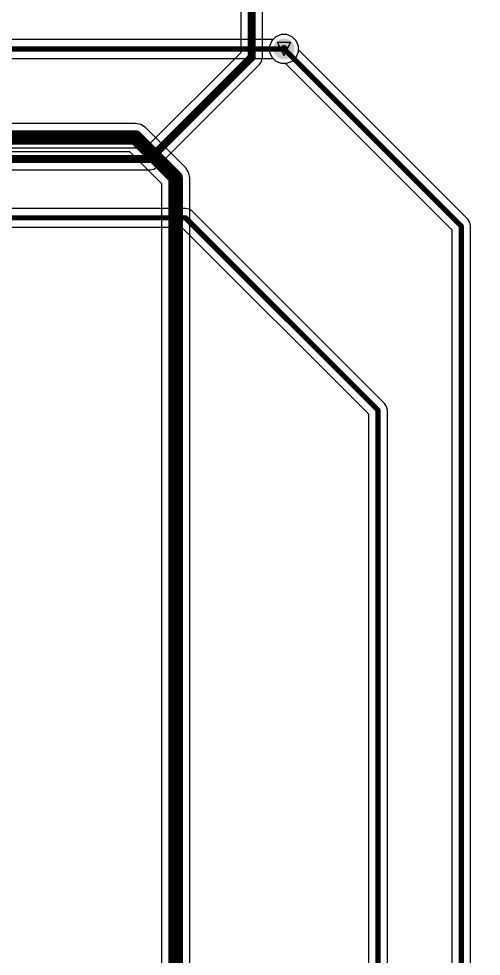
# Model space of a CAD drawing. Header units: inches. Extents: x -89 to 427, y -87 to 99.
# Drawn here: x -54.94 to -37.18, y -33.85 to 2.19 of the extents above; entities that cross this region are included whole.
import ezdxf

# ---------------------------------------------------------------- set-up
doc = ezdxf.new("R2010")
doc.units = ezdxf.units.IN
for name, color, linetype in [('Board_Outline', 56, 'Continuous'), ('Bottom Layer', 5, 'Continuous'), ('Bottom Solder', 6, 'Continuous'), ('Drill Drawing', 1, 'Continuous'), ('Top Layer', 1, 'Continuous'), ('Top Solder', 216, 'Continuous'), ('Via Holes', 16, 'Continuous')]:
    doc.layers.add(name, color=color, linetype=linetype)

msp = doc.modelspace()

# ---------------------------------------------------------------- hatches: boundary and pattern name
at = {"layer": 'Bottom Layer'}
h = msp.add_hatch(color=5, dxfattribs=at)
edge = h.paths.add_edge_path()
edge.add_arc((-44.755, 1.035), 0.3, 0, 360)
at = {"layer": 'Bottom Solder'}
h = msp.add_hatch(color=6, dxfattribs=at)
edge = h.paths.add_edge_path()
edge.add_arc((-44.755, 1.035), 0.402, 0, 360)
at = {"layer": 'Top Layer'}
h = msp.add_hatch(color=1, dxfattribs=at)
edge = h.paths.add_edge_path()
edge.add_arc((-44.755, 1.035), 0.3, 0, 360)
at = {"layer": 'Top Solder'}
h = msp.add_hatch(color=216, dxfattribs=at)
edge = h.paths.add_edge_path()
edge.add_arc((-44.755, 1.035), 0.402, 0, 360)
at = {"layer": 'Via Holes'}
h = msp.add_hatch(color=7, dxfattribs=at)
edge = h.paths.add_edge_path()
edge.add_arc((-44.755, 1.035), 0.15, 0, 360)

# ---------------------------------------------------------------- linework, layer by layer
at = {"layer": 'Board_Outline'}
msp.add_lwpolyline([(87.312, 0, 0.254, 0.254, 1), (-87.312, 0, 0.254, 0.254, 1)], format="xyseb", close=True, dxfattribs=at)
at = {"layer": 'Bottom Layer'}
for p, q in [((-46.414, 68.758), (-46.414, 0.883)), ((-45.585, 0.711), (-45.585, 68.586)), ((-45.069, 1.504), (-45.224, 1.349)), ((-44.865, 1.589), (-45.069, 1.504)), ((-44.645, 1.589), (-44.865, 1.589)), ((-44.441, 1.504), (-44.645, 1.589)), ((-44.285, 1.349), (-44.441, 1.504)), ((-45.224, 1.349), (-45.309, 1.145)), ((-45.309, 1.145), (-45.309, 0.925)), ((-44.201, 1.145), (-44.285, 1.349)), ((-44.201, 0.994), (-44.201, 1.145)), ((-46.414, 0.883), (-50.083, -2.786)), ((-45.309, 0.925), (-45.224, 0.721)), ((-45.224, 0.721), (-45.069, 0.565)), ((-37.691, -5.516), (-44.201, 0.994)), ((-49.618, -3.493), (-45.706, 0.418)), ((-45.706, 0.418), (-45.617, 0.553)), ((-45.617, 0.553), (-45.585, 0.711)), ((-45.069, 0.565), (-44.865, 0.481)), ((-44.865, 0.481), (-44.714, 0.481)), ((-44.714, 0.481), (-38.31, -5.923)), ((-50.083, -2.786), (-60.926, -2.786)), ((-49.911, -3.615), (-49.752, -3.583)), ((-49.752, -3.583), (-49.618, -3.493)), ((-60.916, -3.615), (-49.911, -3.615)), ((-48.539, -5.098), (-63.354, -5.098)), ((-48.401, -5.126), (-48.539, -5.098)), ((-48.539, -5.098), (-48.539, -5.098)), ((-48.283, -5.205), (-48.401, -5.126)), ((-40.892, -12.596), (-48.283, -5.205)), ((-37.613, -5.634), (-37.691, -5.516)), ((-37.691, -5.516), (-37.691, -5.516)), ((-37.585, -5.772), (-37.613, -5.634)), ((-63.354, -5.824), (-48.69, -5.824)), ((-48.69, -5.824), (-41.511, -13.003)), ((-38.31, -5.923), (-38.31, -35.357)), ((-37.585, -35.207), (-37.585, -5.772)), ((-40.813, -12.714), (-40.892, -12.596)), ((-40.892, -12.596), (-40.892, -12.596)), ((-40.785, -12.852), (-40.813, -12.714)), ((-40.785, -42.735), (-40.785, -12.852)), ((-41.511, -13.003), (-41.511, -48.006))]:
    msp.add_line(p, q, dxfattribs=at)
for points in [[(-45.999, 0.711, 0.305, 0.305, 0), (-45.999, 68.758, 0.305, 0.305, 0)], [(-44.755, 1.035, 0.203, 0.203, 0), (-37.948, -5.772, 0.203, 0.203, 0)], [(-49.911, -3.2, 0.305, 0.305, 0), (-45.999, 0.711, 0.305, 0.305, 0)], [(-61.286, -3.2, 0.305, 0.305, 0), (-49.911, -3.2, 0.305, 0.305, 0)], [(-63.652, -5.461, 0.203, 0.203, 0), (-48.539, -5.461, 0.203, 0.203, 0)], [(-48.539, -5.461, 0.203, 0.203, 0), (-41.148, -12.852, 0.203, 0.203, 0)], [(-37.948, -35.357, 0.203, 0.203, 0), (-37.948, -5.772, 0.203, 0.203, 0)], [(-41.148, -48.006, 0.203, 0.203, 0), (-41.148, -12.852, 0.203, 0.203, 0)]]:
    msp.add_lwpolyline(points, format="xyseb", dxfattribs=at)
for points in [[(-44.806, 1.035, 0.102, 0.102, 1), (-44.704, 1.035, 0.102, 0.102, 1)], [(-46.076, 0.711, 0.152, 0.152, 1), (-45.923, 0.711, 0.152, 0.152, 1)], [(-46.076, 0.711, 0.152, 0.152, 1), (-45.923, 0.711, 0.152, 0.152, 1)], [(-49.987, -3.2, 0.152, 0.152, 1), (-49.835, -3.2, 0.152, 0.152, 1)], [(-49.987, -3.2, 0.152, 0.152, 1), (-49.835, -3.2, 0.152, 0.152, 1)], [(-48.59, -5.461, 0.102, 0.102, 1), (-48.489, -5.461, 0.102, 0.102, 1)], [(-48.59, -5.461, 0.102, 0.102, 1), (-48.489, -5.461, 0.102, 0.102, 1)], [(-37.998, -5.772, 0.102, 0.102, 1), (-37.897, -5.772, 0.102, 0.102, 1)], [(-37.998, -5.772, 0.102, 0.102, 1), (-37.897, -5.772, 0.102, 0.102, 1)], [(-41.199, -12.852, 0.102, 0.102, 1), (-41.097, -12.852, 0.102, 0.102, 1)], [(-41.199, -12.852, 0.102, 0.102, 1), (-41.097, -12.852, 0.102, 0.102, 1)]]:
    msp.add_lwpolyline(points, format="xyseb", close=True, dxfattribs=at)
at = {"layer": 'Drill Drawing'}
for points in [[(-45.009, 1.289, 0.0508, 0.0508, 0), (-44.501, 1.289, 0.0508, 0.0508, 0)], [(-45.009, 1.289, 0.0508, 0.0508, 0), (-44.755, 0.781, 0.0508, 0.0508, 0)], [(-44.755, 0.781, 0.0508, 0.0508, 0), (-44.501, 1.289, 0.0508, 0.0508, 0)]]:
    msp.add_lwpolyline(points, format="xyseb", dxfattribs=at)
for points in [[(-45.022, 1.289, 0.0254, 0.0254, 1), (-44.996, 1.289, 0.0254, 0.0254, 1)], [(-45.022, 1.289, 0.0254, 0.0254, 1), (-44.996, 1.289, 0.0254, 0.0254, 1)], [(-44.513, 1.289, 0.0254, 0.0254, 1), (-44.488, 1.289, 0.0254, 0.0254, 1)], [(-44.513, 1.289, 0.0254, 0.0254, 1), (-44.488, 1.289, 0.0254, 0.0254, 1)], [(-44.767, 0.781, 0.0254, 0.0254, 1), (-44.742, 0.781, 0.0254, 0.0254, 1)], [(-44.767, 0.781, 0.0254, 0.0254, 1), (-44.742, 0.781, 0.0254, 0.0254, 1)]]:
    msp.add_lwpolyline(points, format="xyseb", close=True, dxfattribs=at)
at = {"layer": 'Top Layer'}
for p, q in [((-45.069, 1.504), (-45.176, 1.397)), ((-44.865, 1.589), (-45.069, 1.504)), ((-44.645, 1.589), (-44.865, 1.589)), ((-44.441, 1.504), (-44.645, 1.589)), ((-44.285, 1.349), (-44.441, 1.504)), ((-45.176, 1.397), (-66.453, 1.397)), ((-44.201, 1.145), (-44.285, 1.349)), ((-44.201, 0.925), (-44.201, 1.145)), ((-44.441, 0.565), (-44.285, 0.721)), ((-44.285, 0.721), (-44.201, 0.925)), ((-66.303, 0.672), (-45.176, 0.672)), ((-45.176, 0.672), (-45.069, 0.565)), ((-45.069, 0.565), (-44.865, 0.481)), ((-44.865, 0.481), (-44.645, 0.481)), ((-44.645, 0.481), (-44.441, 0.565)), ((-50.46, -1.828), (-65.366, -1.828)), ((-50.252, -1.869), (-50.46, -1.828)), ((-50.076, -1.987), (-50.252, -1.869)), ((-48.536, -3.527), (-50.076, -1.987)), ((-60.696, -2.915), (-50.686, -2.915)), ((-50.686, -2.915), (-49.464, -4.137)), ((-48.418, -3.703), (-48.536, -3.527)), ((-48.377, -3.912), (-48.418, -3.703)), ((-48.377, -37.409), (-48.377, -3.912)), ((-49.464, -4.137), (-49.464, -37.531))]:
    msp.add_line(p, q, dxfattribs=at)
for points in [[(-66.453, 1.035, 0.203, 0.203, 0), (-44.755, 1.035, 0.203, 0.203, 0)], [(-66.03, -2.372, 0.559, 0.559, 0), (-50.46, -2.372, 0.559, 0.559, 0)], [(-50.46, -2.372, 0.559, 0.559, 0), (-48.92, -3.912, 0.559, 0.559, 0)], [(-48.92, -38.456, 0.559, 0.559, 0), (-48.92, -3.912, 0.559, 0.559, 0)]]:
    msp.add_lwpolyline(points, format="xyseb", dxfattribs=at)
for points in [[(-44.806, 1.035, 0.102, 0.102, 1), (-44.704, 1.035, 0.102, 0.102, 1)], [(-50.6, -2.372, 0.279, 0.279, 1), (-50.321, -2.372, 0.279, 0.279, 1)], [(-50.6, -2.372, 0.279, 0.279, 1), (-50.321, -2.372, 0.279, 0.279, 1)], [(-49.06, -3.912, 0.279, 0.279, 1), (-48.781, -3.912, 0.279, 0.279, 1)], [(-49.06, -3.912, 0.279, 0.279, 1), (-48.781, -3.912, 0.279, 0.279, 1)]]:
    msp.add_lwpolyline(points, format="xyseb", close=True, dxfattribs=at)

doc.saveas('drawing.dxf')
